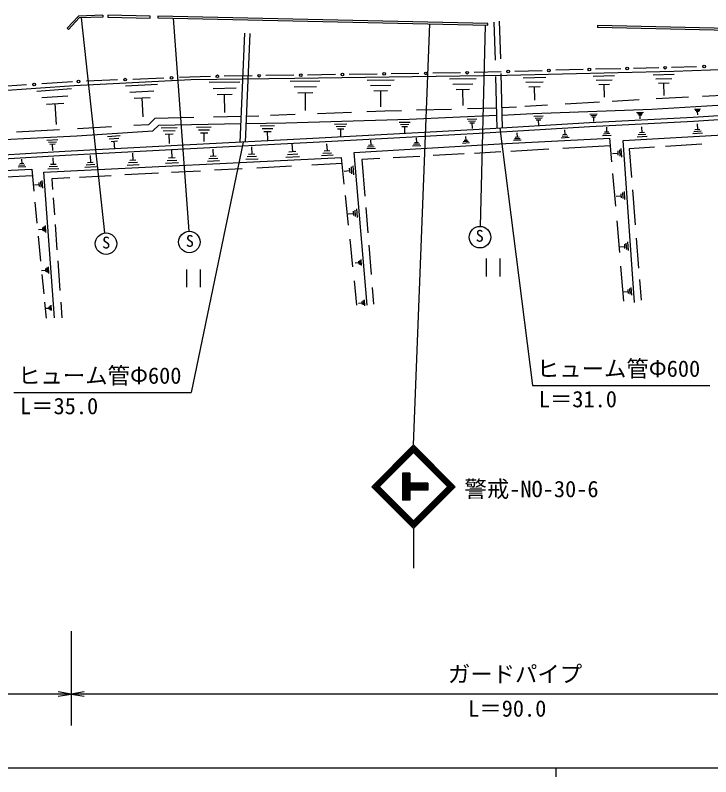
# Model space of a CAD drawing. Units: millimetres, scale not verified. Extents: x 40000 to 680000, y 20000 to 380000.
# Drawn here: x 207638 to 285312, y 204000 to 289026 of the extents above; entities that cross this region are included whole.
import ezdxf
from ezdxf.enums import TextEntityAlignment as Align

# ---------------------------------------------------------------- set-up
doc = ezdxf.new("R2010")
doc.units = ezdxf.units.MM
doc.header["$LTSCALE"] = 1000
for name, color, linetype, lineweight in [('M-BGD', 7, 'Continuous', 25), ('M-STR-STR3', 7, 'Continuous', 25), ('M-STR-STRC', 7, 'Continuous', 25), ('M-TTL-BAND', 7, 'Continuous', 25)]:
    doc.layers.add(name, color=color, linetype=linetype, lineweight=lineweight)
doc.styles.add('ＭＳ ゴシック', font='')
doc.styles.get('ＭＳ ゴシック').set_extended_font_data('MS Gothic')

# ---------------------------------------------------------------- blocks, each defined once
blk = doc.blocks.new('open_arrow')
at = {"color": 0, "linetype": 'Continuous', "lineweight": -2}
blk.add_lwpolyline([(7.5, 1.25), (0, 0), (7.5, -1.25)], dxfattribs=at)

msp = doc.modelspace()

# ---------------------------------------------------------------- linework, layer by layer
at = {"layer": 'M-BGD'}
for p, q in [((214704, 288916), (213441, 287580)), ((214794, 288720), (213587, 287443)), ((217413, 289026), (214704, 288916)), ((217421, 288826), (214794, 288720)), ((217413, 289026), (217421, 288826)), ((217980, 289026), (217976, 288826)), ((217976, 288826), (222716, 288716)), ((222721, 288916), (217980, 289026)), ((222716, 288716), (222721, 288916)), ((223576, 288919), (223572, 288719)), ((223572, 288719), (260399, 287917)), ((260403, 288117), (223576, 288919)), ((261699, 288367), (261814, 284149)), ((213441, 287580), (213587, 287443)), ((260399, 287917), (260403, 288117)), ((261102, 288235), (261218, 284017)), ((272655, 287865), (272650, 287665)), ((303087, 286982), (272650, 287665)), ((303091, 287182), (272655, 287865)), ((232763, 274831), (233284, 287016)), ((233365, 274862), (233884, 286989)), ((279500, 283152), (276682, 283088)), ((283727, 283248), (280909, 283184)), ((293373, 283188), (281192, 282751)), ((238741, 282328), (235638, 282285)), ((262535, 282299), (238868, 281972)), ((243396, 282393), (240293, 282350)), ((248050, 282459), (244947, 282415)), ((252704, 282524), (249602, 282480)), ((257359, 282589), (254256, 282546)), ((261921, 282713), (258880, 282630)), ((261858, 282538), (262025, 276422)), ((281192, 282751), (262535, 282299)), ((266483, 282836), (263442, 282754)), ((271046, 282960), (268004, 282877)), ((272195, 282234), (274565, 282294)), ((275273, 283056), (272455, 282992)), ((278865, 282374), (281215, 282454)), ((214029, 281574), (210608, 281357)), ((227239, 281808), (214218, 281153)), ((219043, 281800), (215580, 281668)), ((224238, 281999), (220774, 281867)), ((229432, 282198), (225969, 282065)), ((238868, 281972), (227239, 281808)), ((229305, 281534), (232705, 281584)), ((234087, 282263), (230984, 282220)), ((238355, 281664), (241665, 281714)), ((246925, 281784), (249945, 281824)), ((256125, 281914), (259095, 281954)), ((261267, 282196), (261426, 276386)), ((264345, 282044), (266885, 282104)), ((264675, 281544), (266585, 281594)), ((272505, 281774), (274285, 281814)), ((279175, 281914), (280945, 281974)), ((279485, 281454), (280665, 281494)), ((280125, 280064), (280075, 281474)), ((214218, 281153), (203899, 280416)), ((208897, 281249), (205476, 281032)), ((210055, 280554), (213915, 280834)), ((219965, 281144), (223525, 281314)), ((229745, 280864), (232295, 280904)), ((238785, 281014), (241265, 281054)), ((247315, 281184), (249575, 281214)), ((247695, 280584), (249205, 280604)), ((248475, 278784), (248455, 280594)), ((256505, 281324), (258735, 281354)), ((256885, 280734), (258375, 280754)), ((257655, 278964), (257635, 280744)), ((265005, 281044), (266275, 281074)), ((265675, 279534), (265645, 281064)), ((272805, 281304), (273995, 281334)), ((273435, 279894), (273405, 281324)), ((210595, 279824), (213495, 280024)), ((220445, 280454), (223115, 280584)), ((220925, 279764), (222705, 279854)), ((221925, 277674), (221815, 279814)), ((230175, 280184), (231875, 280214)), ((231055, 278164), (231025, 280204)), ((239205, 280354), (240855, 280384)), ((240055, 278384), (240035, 280374)), ((282822, 279870), (279231, 279675)), ((287794, 280139), (284386, 279955)), ((211135, 279084), (213065, 279214)), ((212265, 276834), (212105, 279154)), ((267093, 278984), (264562, 278832)), ((272902, 279332), (269037, 279100)), ((277329, 279572), (274318, 279409)), ((278742, 278554), (290501, 279257)), ((241379, 278060), (245172, 278206)), ((246910, 278273), (248915, 278351)), ((248915, 278351), (250791, 278402)), ((252433, 278446), (256349, 278552)), ((258157, 278601), (261363, 278688)), ((263611, 278775), (261964, 278676)), ((261997, 277883), (265450, 278043)), ((265450, 278043), (278742, 278554)), ((277035, 278184), (277795, 278214)), ((277135, 278044), (277705, 278064)), ((292363, 278186), (283345, 277599)), ((283495, 278534), (284155, 278574)), ((283585, 278414), (284085, 278444)), ((283675, 278284), (284005, 278304)), ((283865, 277894), (283845, 278294)), ((222544, 276840), (223270, 277520)), ((223270, 277520), (227572, 277633)), ((229789, 277691), (232889, 277772)), ((233489, 277755), (234843, 277808)), ((236137, 277858), (238893, 277964)), ((237843, 277020), (251647, 277404)), ((251647, 277404), (261385, 277855)), ((258115, 277404), (259175, 277454)), ((258255, 277204), (259055, 277234)), ((265545, 277744), (266585, 277784)), ((265685, 277544), (266465, 277574)), ((265825, 277344), (266345, 277364)), ((266105, 276724), (266085, 277354)), ((283345, 277599), (271766, 277012)), ((271805, 277984), (272635, 278024)), ((271915, 277824), (272545, 277854)), ((272025, 277664), (272445, 277684)), ((272255, 277174), (272235, 277674)), ((277235, 277894), (277615, 277904)), ((277445, 277444), (277425, 277904)), ((292388, 277737), (283371, 277150)), ((214610, 276397), (218406, 276609)), ((220887, 276748), (222544, 276840)), ((223017, 276126), (223656, 276765)), ((223656, 276765), (232836, 276930)), ((223925, 276464), (225715, 276504)), ((227895, 276544), (229535, 276574)), ((233454, 276941), (237843, 277020)), ((235005, 276674), (236605, 276704)), ((235215, 276364), (236415, 276384)), ((243285, 276874), (244675, 276914)), ((243465, 276604), (244505, 276634)), ((243645, 276324), (244335, 276344)), ((250505, 277074), (251735, 277104)), ((250665, 276834), (251595, 276854)), ((250825, 276594), (251445, 276604)), ((251155, 275864), (251135, 276604)), ((258395, 276994), (258935, 277014)), ((258695, 276364), (258665, 277004)), ((271766, 277012), (259440, 276265)), ((271791, 276563), (259465, 275816)), ((283371, 277150), (271791, 276563)), ((273655, 276544), (273685, 275974)), ((275525, 275032), (304066, 276697)), ((277585, 276584), (277625, 275914)), ((283775, 276904), (283815, 276254)), ((201162, 274912), (214518, 275551)), ((207798, 276017), (212570, 276284)), ((214518, 275551), (223017, 276126)), ((217945, 275484), (219375, 275584)), ((224155, 276114), (225505, 276144)), ((224385, 275764), (225285, 275774)), ((224855, 274694), (224835, 275774)), ((228105, 276224), (229335, 276244)), ((228315, 275894), (229135, 275904)), ((228745, 274914), (228725, 275904)), ((235415, 276044), (236215, 276054)), ((235835, 275094), (235815, 276054)), ((251276, 275839), (240870, 275252)), ((244015, 275504), (243995, 276334)), ((259440, 276265), (251276, 275839)), ((259465, 275816), (251300, 275389)), ((257925, 275504), (257955, 275044)), ((263665, 275904), (263695, 275394)), ((269365, 275534), (268705, 275504)), ((269245, 275704), (268805, 275684)), ((268995, 276224), (269025, 275694)), ((274185, 275614), (273225, 275564)), ((274055, 275804), (273335, 275764)), ((273925, 275984), (273445, 275954)), ((278215, 275494), (277085, 275424)), ((278065, 275714), (277215, 275664)), ((277905, 275924), (277345, 275894)), ((284385, 275854), (283295, 275784)), ((284235, 276064), (283425, 276014)), ((284085, 276264), (283545, 276234)), ((211185, 275094), (212385, 275154)), ((211355, 274864), (212255, 274904)), ((211515, 274624), (212115, 274654)), ((211845, 273924), (211815, 274644)), ((218145, 275214), (219215, 275284)), ((218345, 274934), (219055, 274984)), ((218755, 274104), (218705, 274964)), ((240870, 275252), (226463, 274505)), ((240895, 274802), (226486, 274055)), ((238545, 274694), (238595, 273774)), ((251300, 275389), (240895, 274802)), ((242415, 274664), (242455, 273884)), ((245503, 273713), (261701, 274657)), ((247315, 275094), (247355, 274514)), ((252675, 274794), (252225, 274764)), ((252415, 275324), (252455, 274784)), ((258355, 274764), (257585, 274714)), ((258255, 274914), (257675, 274874)), ((258145, 275054), (257765, 275034)), ((261701, 274657), (274050, 275299)), ((264135, 275084), (263285, 275034)), ((264025, 275244), (263385, 275214)), ((263905, 275404), (263485, 275384)), ((269485, 275364), (268595, 275314)), ((274276, 272667), (274050, 275299)), ((276800, 256960), (275525, 275032)), ((213176, 273811), (204959, 273331)), ((226463, 274505), (213176, 273811)), ((226486, 274055), (213201, 273362)), ((225085, 273964), (225135, 273094)), ((229705, 274084), (229745, 273274)), ((234015, 274334), (234055, 273504)), ((238975, 273794), (238205, 273754)), ((242785, 273894), (242125, 273864)), ((247855, 274154), (246885, 274094)), ((247725, 274344), (246995, 274294)), ((247595, 274524), (247105, 274494)), ((252925, 274444), (252015, 274394)), ((252805, 274624), (252125, 274584)), ((267237, 274065), (262994, 273823)), ((274122, 274459), (268802, 274155)), ((274915, 273874), (274945, 273384)), ((275105, 274014), (275155, 273274)), ((275285, 274144), (275355, 273164)), ((279027, 274300), (276181, 274126)), ((276181, 274126), (276442, 270896)), ((284310, 274622), (280258, 274375)), ((213201, 273362), (204983, 272881)), ((208345, 272964), (208375, 272444)), ((210835, 271502), (244080, 273138)), ((211845, 273104), (211885, 272364)), ((215995, 273354), (216035, 272584)), ((220745, 273634), (220785, 272834)), ((225495, 273104), (224765, 273074)), ((230265, 273034), (229255, 272984)), ((230085, 273294), (229405, 273254)), ((234775, 272974), (233385, 272914)), ((234595, 273244), (233545, 273204)), ((234405, 273514), (233705, 273484)), ((239385, 273204), (237855, 273134)), ((239185, 273504), (238035, 273444)), ((243135, 273384), (241825, 273324)), ((242965, 273644), (241975, 273594)), ((244388, 270172), (244080, 273138)), ((246944, 256671), (245503, 273713)), ((248346, 273026), (246348, 272918)), ((252828, 273269), (249829, 273107)), ((257790, 273538), (254309, 273349)), ((261871, 273759), (258916, 273599)), ((274345, 273584), (274935, 273634)), ((208825, 272114), (207955, 272074)), ((208705, 272284), (208055, 272254)), ((208585, 272454), (208155, 272434)), ((212365, 272134), (211425, 272084)), ((212195, 272374), (211565, 272344)), ((216705, 272094), (215415, 272024)), ((216535, 272344), (215565, 272294)), ((216355, 272594), (215705, 272564)), ((221485, 272324), (220145, 272264)), ((221305, 272584), (220295, 272544)), ((221115, 272844), (220445, 272814)), ((225885, 272544), (224425, 272474)), ((225695, 272824), (224595, 272774)), ((230445, 272764), (229095, 272704)), ((238491, 272172), (234609, 271967)), ((244149, 272471), (240760, 272292)), ((245135, 272084), (245205, 271324)), ((245325, 272224), (245415, 271214)), ((246348, 272918), (246677, 268806)), ((198721, 271311), (209475, 271841)), ((209475, 271841), (209714, 269387)), ((212027, 255255), (210835, 271502)), ((212525, 271884), (211285, 271824)), ((223627, 271386), (219878, 271188)), ((228325, 271634), (225076, 271463)), ((232975, 271880), (229873, 271716)), ((244365, 271634), (244975, 271684)), ((244945, 271934), (244995, 271434)), ((274703, 267706), (274390, 271349)), ((209547, 271103), (206599, 270951)), ((210445, 270464), (210485, 269824)), ((210605, 270584), (210665, 269724)), ((213734, 270863), (211729, 270757)), ((211729, 270757), (211814, 269584)), ((218339, 271106), (214822, 270921)), ((209775, 270094), (210295, 270134)), ((210275, 270344), (210305, 269914)), ((244865, 265575), (244519, 268909)), ((274765, 268834), (275305, 268874)), ((275285, 269094), (275315, 268644)), ((275455, 269224), (275505, 268554)), ((275625, 269344), (275695, 268454)), ((276553, 269516), (276868, 265618)), ((209835, 268139), (210063, 265805)), ((211881, 268647), (212019, 266736)), ((245365, 267134), (245405, 266654)), ((245555, 267274), (245615, 266554)), ((245735, 267414), (245815, 266444)), ((246778, 267544), (247004, 264718)), ((244805, 266844), (245385, 266894)), ((210675, 265334), (210705, 264944)), ((210825, 265444), (210865, 264864)), ((210975, 265544), (211025, 264774)), ((212097, 265658), (212299, 262851)), ((275148, 262524), (274843, 266077)), ((210225, 265104), (210695, 265144)), ((210204, 264357), (210476, 261555)), ((245348, 260916), (245026, 264023)), ((275845, 263584), (275895, 262874)), ((276025, 263714), (276095, 262764)), ((276989, 264118), (277259, 260776)), ((247113, 263353), (247376, 260063)), ((275115, 263174), (275685, 263214)), ((275665, 263454), (275695, 262974)), ((212390, 261599), (212627, 258308)), ((245585, 261364), (245985, 261404)), ((245965, 261564), (245995, 261234)), ((246095, 261654), (246135, 261164)), ((246215, 261744), (246275, 261094)), ((260261, 259872), (260261, 261872)), ((261761, 261872), (261761, 259872)), ((210585, 260514), (211035, 260554)), ((211025, 260734), (211045, 260364)), ((211165, 260844), (211205, 260284)), ((211305, 260944), (211365, 260194)), ((226786, 258650), (226786, 260650)), ((228286, 260650), (228286, 258650)), ((275613, 257118), (275278, 261017)), ((210620, 260081), (210831, 257912)), ((245789, 256671), (245510, 259359)), ((277362, 259507), (277548, 257201)), ((247491, 258625), (247640, 256770)), ((276225, 258514), (276275, 257874)), ((276385, 258634), (276445, 257774)), ((275565, 258144), (276085, 258184)), ((276065, 258394), (276095, 257964)), ((210922, 256976), (211096, 255196)), ((212723, 256979), (212847, 255255)), ((245955, 256874), (246355, 256914)), ((246345, 257074), (246365, 256744)), ((246475, 257174), (246515, 256674)), ((246595, 257264), (246655, 256594)), ((211035, 256304), (211405, 256334)), ((211385, 256484), (211415, 256174)), ((211505, 256574), (211545, 256114)), ((211625, 256654), (211665, 256044))]:
    msp.add_line(p, q, dxfattribs=at)
for centre in [(275977, 283072), (280204, 283168), (284569, 283295), (230208, 282209), (234862, 282274), (239517, 282339), (244171, 282404), (248826, 282470), (253480, 282535), (258119, 282610), (262681, 282733), (267244, 282857), (271750, 282976), (209752, 281303), (214714, 281635), (219909, 281833), (225103, 282032)]:
    msp.add_circle(centre, 150, dxfattribs=at)
at = {"layer": 'M-STR-STR3'}
for p, q in [((261751, 276405), (265401, 247688)), ((233090, 274848), (227280, 246914)), ((265401, 247688), (285213, 247688)), ((207468, 246914), (227280, 246914)), ((213878, 220271), (213878, 209741)), ((213878, 213238), (176973, 213238)), ((304377, 213238), (213878, 213238))]:
    msp.add_line(p, q, dxfattribs=at)
at = {"layer": 'M-STR-STRC'}
for p, q in [((217643, 264714), (215030, 288729)), ((227054, 264902), (225309, 288681)), ((252112, 241052), (253947, 288057)), ((259586, 265445), (260143, 287922)), ((247445, 236385), (252112, 241052)), ((247586, 236385), (252112, 240910)), ((247728, 236385), (252112, 240769)), ((247869, 236385), (252112, 240627)), ((252112, 241052), (256779, 236385)), ((252112, 240910), (256637, 236385)), ((252112, 240769), (256496, 236385)), ((252112, 240627), (256354, 236385)), ((247940, 236314), (252182, 240557)), ((248010, 236243), (252253, 240486)), ((248081, 236173), (252324, 240415)), ((251900, 240415), (256142, 236173)), ((251970, 240486), (256213, 236243)), ((252041, 240557), (256284, 236314)), ((251690, 237885), (250890, 237885)), ((250890, 237885), (250890, 234885)), ((250990, 237885), (250990, 234885)), ((251090, 237885), (251090, 234885)), ((251190, 237885), (251190, 234885)), ((251290, 237885), (251290, 234885)), ((251390, 237885), (251390, 234885)), ((251490, 237885), (251490, 234885)), ((251590, 237885), (251590, 234885)), ((251690, 237885), (251690, 234885)), ((247445, 236385), (252112, 231718)), ((247586, 236385), (252112, 231859)), ((247728, 236385), (252112, 232001)), ((247869, 236385), (252112, 232142)), ((247940, 236455), (252182, 232213)), ((248010, 236526), (252253, 232283)), ((248081, 236597), (252324, 232354)), ((253711, 236785), (251690, 236785)), ((253711, 236685), (251690, 236685)), ((253711, 236585), (251690, 236585)), ((253711, 236485), (251690, 236485)), ((253711, 236385), (251690, 236385)), ((251900, 232354), (256142, 236597)), ((251970, 232283), (256213, 236526)), ((252041, 232213), (256284, 236455)), ((252112, 232142), (256354, 236385)), ((252112, 232001), (256496, 236385)), ((252112, 231859), (256637, 236385)), ((252112, 231718), (256779, 236385)), ((253711, 236785), (253711, 235985)), ((253711, 236285), (251690, 236285)), ((253711, 236185), (251690, 236185)), ((253711, 236085), (251690, 236085)), ((253711, 235985), (251690, 235985)), ((251690, 234885), (250890, 234885)), ((252112, 231718), (252112, 227301))]:
    msp.add_line(p, q, dxfattribs=at)
for centre in [(259535, 264246), (217777, 263521), (227083, 263703)]:
    msp.add_circle(centre, 1200, dxfattribs=at)
at = {"layer": 'M-TTL-BAND'}
for p, q in [((40000, 205000), (579000, 205000)), ((268000, 205000), (268000, 204000))]:
    msp.add_line(p, q, dxfattribs=at)

# ---------------------------------------------------------------- block references
at = {"layer": 'M-STR-STR3', "xscale": 193, "yscale": 193, "rotation": 180}
msp.add_blockref('open_arrow', (213878, 213238), dxfattribs=at)
at = {"layer": 'M-STR-STR3', "xscale": 193, "yscale": 193}
msp.add_blockref('open_arrow', (213878, 213238), dxfattribs=at)

# ---------------------------------------------------------------- texts
at = {"layer": 'M-STR-STR3', "style": 'ＭＳ ゴシック'}
for s, p in [('ヒューム管Φ600', (207955, 247330)), ('ヒューム管Φ600', (265887, 248104)), ('L＝31.0', (266101, 244701)), ('L＝35.0', (208169, 243927)), ('ガードパイプ', (255948, 214006)), ('L＝90.0', (258216, 210160))]:
    msp.add_text(s, height=1833, dxfattribs=at).set_placement(p, align=Align.BOTTOM_LEFT)
at = {"layer": 'M-STR-STRC', "style": 'ＭＳ ゴシック'}
for s, height, p in [('S', 1320, (226690, 262767)), ('S', 1320, (259059, 263339)), ('S', 1320, (217347, 262586)), ('警戒-NO-30-6', 1833, (257804, 234662))]:
    msp.add_text(s, height=height, dxfattribs=at).set_placement(p, align=Align.BOTTOM_LEFT)

doc.saveas('drawing.dxf')
